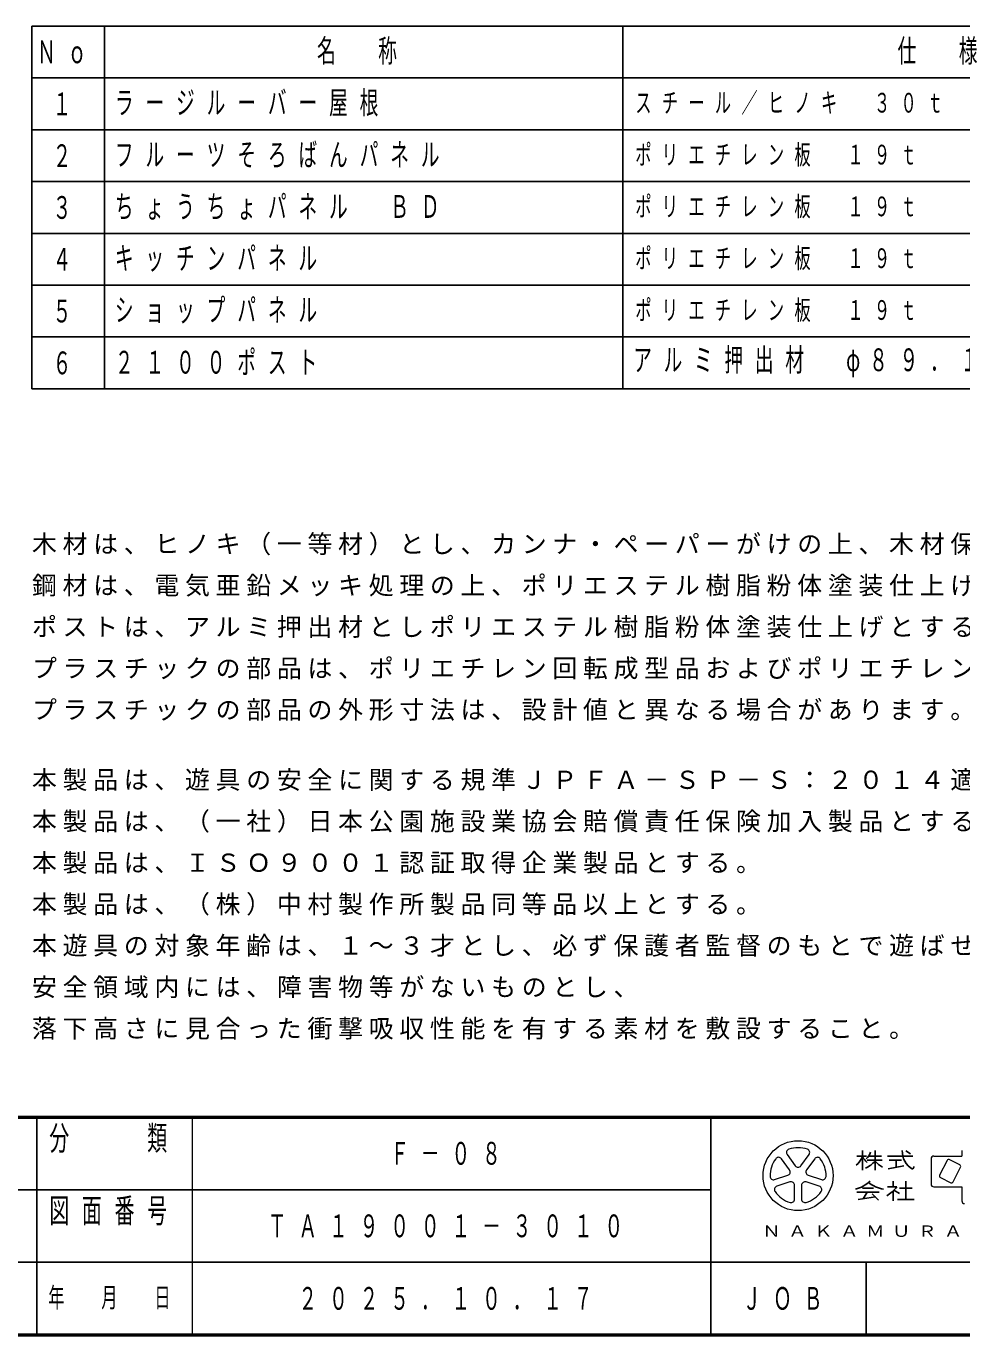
# Model space of a CAD drawing. Units: millimetres on the paper. Extents: x -385 to 0, y 0 to 267.
# Drawn here: x -136 to -45.8, y 0 to 126.3 of the extents above; entities that cross this region are included whole.
import ezdxf
from ezdxf.enums import TextEntityAlignment as Align

# ---------------------------------------------------------------- set-up
doc = ezdxf.new("R2010")
doc.units = ezdxf.units.MM
doc.layers.add('CLASS1', color=7, linetype='Continuous', lineweight=25)
doc.layers.add('NAKAMURA図枠', color=7, linetype='Continuous', lineweight=13)
doc.layers.add('図面情報', color=7, linetype='Continuous')
doc.styles.add('ＭＳ ゴシック', font='')
doc.styles.get('ＭＳ ゴシック').set_extended_font_data('MS Gothic')

msp = doc.modelspace()

# ---------------------------------------------------------------- linework, layer by layer
at = {"layer": 'CLASS1'}
for p, q in [((-135.469, 126.312), (-9.469, 126.312)), ((-135.469, 91.312), (-135.469, 126.312)), ((-128.469, 91.312), (-128.469, 126.312)), ((-78.469, 91.312), (-78.469, 126.312)), ((-135.469, 121.312), (-9.469, 121.312)), ((-135.469, 116.312), (-9.469, 116.312)), ((-135.469, 111.312), (-9.469, 111.312)), ((-135.469, 106.312), (-9.469, 106.312)), ((-135.469, 101.312), (-9.469, 101.312)), ((-135.469, 96.312), (-9.469, 96.312)), ((-135.469, 91.312), (-9.469, 91.312))]:
    msp.add_line(p, q, dxfattribs=at)
at = {"layer": 'NAKAMURA図枠', "lineweight": 50}
for p, q in [((-385, 21), (0, 21)), ((-385, 0), (0, 0))]:
    msp.add_line(p, q, dxfattribs=at)
at = {"layer": 'NAKAMURA図枠', "color": 211, "lineweight": 25}
for p, q in [((-135, 21), (-135, 0)), ((-70, 21), (-70, 0)), ((-187.5, 14), (-70, 14)), ((-242.5, 7), (0, 7))]:
    msp.add_line(p, q, dxfattribs=at)
at = {"layer": 'NAKAMURA図枠'}
for p, q in [((-120, 21), (-120, 0)), ((-45.776, 17.793), (-45.776, 17.253)), ((-62.39, 15.917), (-63.175, 16.997)), ((-62.629, 17.393), (-61.844, 16.313)), ((-61.298, 16.313), (-60.513, 17.393)), ((-59.967, 16.997), (-60.752, 15.917)), ((-48.746, 16.983), (-48.746, 14.553)), ((-48.476, 17.253), (-45.776, 17.253)), ((-47.198, 16.838), (-47.918, 15.4)), ((-45.975, 16.408), (-46.981, 16.911)), ((-63.828, 14.985), (-62.559, 15.397)), ((-60.583, 15.397), (-59.313, 14.985)), ((-47.845, 15.183), (-46.839, 14.68)), ((-46.622, 14.752), (-45.902, 16.19)), ((-62.35, 14.755), (-63.62, 14.343)), ((-61.908, 13.099), (-61.908, 14.434)), ((-61.233, 14.434), (-61.233, 13.099)), ((-59.522, 14.343), (-60.792, 14.755)), ((-48.476, 14.283), (-45.776, 14.283)), ((-45.776, 14.283), (-45.776, 12.933))]:
    msp.add_line(p, q, dxfattribs=at)
at = {"layer": 'NAKAMURA図枠', "lineweight": 25}
for p, q in [((-55.361, 17.793), (-55.361, 15.903)), ((-54.146, 17.793), (-54.146, 15.903)), ((-50.719, 17.467), (-51.16, 17.761)), ((-55.901, 17.253), (-54.956, 17.253)), ((-54.915, 16.848), (-53.471, 16.848)), ((-54.769, 17.253), (-53.525, 17.253)), ((-52.931, 17.253), (-50.501, 17.253)), ((-52.796, 16.848), (-51.581, 16.848)), ((-52.121, 16.848), (-52.121, 16.173)), ((-52.889, 16.02), (-51.353, 16.327)), ((-55.361, 14.148), (-54.281, 14.148)), ((-52.931, 14.283), (-52.051, 14.283)), ((-52.391, 14.823), (-52.391, 14.283)), ((-52.391, 13.91), (-52.391, 12.933)), ((-52.34, 13.96), (-51.796, 13.646)), ((-51.783, 14.148), (-50.568, 14.148)), ((-51.176, 14.823), (-51.176, 13.068)), ((-55.901, 13.784), (-53.741, 13.784)), ((-55.765, 13.067), (-54.113, 13.304)), ((-54.899, 13.784), (-55.289, 13.136)), ((-54.416, 13.607), (-53.81, 13.001)), ((-51.986, 13.068), (-50.366, 13.068)), ((-55, 7), (-55, 0))]:
    msp.add_line(p, q, dxfattribs=at)
at = {"layer": 'NAKAMURA図枠'}
msp.add_circle((-61.571, 15.363), 3.375, dxfattribs=at)
for centre, radius, start, end in [((-62.356, 17.592), 0.338, 109.39847, 215.99997), ((-61.571, 15.363), 2.7, 70.60155, 109.39847), ((-60.786, 17.592), 0.338, 324, 70.60155), ((-61.571, 15.363), 2.7, 142.60154, 181.39846), ((-63.448, 16.798), 0.338, 35.99999, 142.60154), ((-59.694, 16.798), 0.338, 37.39846, 143.99995), ((-61.571, 15.363), 2.7, 358.60155, 37.39847), ((-48.476, 16.983), 0.27, 89.99998, 179.99996), ((-47.054, 16.766), 0.162, 63.43492, 153.43499), ((-63.933, 15.306), 0.338, 181.39848, 287.99997), ((-62.663, 15.718), 0.338, 287.99998, 35.99999), ((-61.571, 16.512), 0.338, 215.99998, 324), ((-60.479, 15.718), 0.338, 143.99996, 251.99999), ((-59.209, 15.306), 0.338, 252.00001, 358.60156), ((-47.773, 15.328), 0.162, 153.43495, 243.43485), ((-46.047, 16.263), 0.162, 333.4349, 63.43487), ((-63.516, 14.022), 0.338, 107.99999, 214.60154), ((-62.246, 14.434), 0.338, 359.99997, 107.99999), ((-60.896, 14.434), 0.338, 71.99997, 179.99999), ((-59.626, 14.022), 0.338, 325.39847, 71.99996), ((-48.476, 14.553), 0.27, 179.99998, 270.00002), ((-46.766, 14.825), 0.162, 243.43498, 333.43496), ((-61.571, 15.363), 2.7, 214.60156, 253.39848), ((-62.246, 13.099), 0.338, 253.39847, 359.99997), ((-60.896, 13.099), 0.338, 179.99999, 286.60154), ((-61.571, 15.363), 2.7, 286.60155, 325.39847), ((-45.506, 12.933), 0.27, 179.99998, 270.00002)]:
    msp.add_arc(centre, radius, start, end, dxfattribs=at)
at = {"layer": 'NAKAMURA図枠', "lineweight": 25}
for centre, radius, start, end in [((-49.563, 17.694), 1.953, 177.09472, 240.51891), ((-57.466, 18.084), 2.285, 311.36185, 337.13638), ((-53.383, 18.427), 2.345, 212.50346, 230.00631), ((-56.374, 18.818), 3.034, 295.86917, 317.23867), ((-56.002, 18.047), 1.467, 313.72108, 343.54317), ((-51.918, 18.818), 3.034, 222.76131, 240.10806), ((-51.54, 16.805), 1.299, 321.42112, 334.8249), ((-56.898, 17.257), 3.32, 285.11261, 313.40619), ((-52.77, 17.194), 3.192, 231.17281, 259.75506), ((-55.66, 17.226), 4.657, 304.87257, 320.80411)]:
    msp.add_arc(centre, radius, start, end, dxfattribs=at)

# ---------------------------------------------------------------- texts
at = {"layer": 'CLASS1', "style": 'ＭＳ ゴシック', "width": 0.6}
for s, p in [('１', (-133.469, 118.812)), ('２', (-133.469, 113.812)), ('３', (-133.469, 108.812)), ('４', (-133.469, 103.812)), ('５', (-133.469, 98.812)), ('６', (-133.469, 93.812))]:
    msp.add_text(s, height=2.199, dxfattribs=at).set_placement(p, align=Align.MIDDLE_LEFT)
at = {"layer": 'CLASS1', "style": 'ＭＳ ゴシック'}
for s, insert, char_height, attachment_point in [('\\T1.64;\\W0.6;名\u3000称', (-107.969, 123.812), 2.199, 4), ('\\T1.64;\\W0.6;仕\u3000様', (-51.969, 123.812), 2.199, 4), ('\\T1.64;\\W0.6;Ｎｏ', (-134.969, 123.812), 2.199, 4), ('\\T1.64;\\W0.6;ラージルーバー屋根', (-127.469, 118.812), 2.199, 4), ('\\T1.64;\\W0.6;スチール／ヒノキ\u3000３０ｔ', (-77.269, 118.812), 1.906, 4), ('\\T1.64;\\W0.6;フルーツそろばんパネル', (-127.469, 113.812), 2.199, 4), ('\\T1.64;\\W0.6;ポリエチレン板\u3000１９ｔ', (-77.269, 113.812), 1.906, 4), ('\\T1.64;\\W0.6;ちょうちょパネル\u3000ＢＤ', (-127.469, 108.812), 2.199, 4), ('\\T1.64;\\W0.6;ポリエチレン板\u3000１９ｔ', (-77.269, 108.812), 1.906, 4), ('\\T1.64;\\W0.6;キッチンパネル', (-127.469, 103.812), 2.199, 4), ('\\T1.64;\\W0.6;ポリエチレン板\u3000１９ｔ', (-77.269, 103.812), 1.906, 4), ('\\T1.64;\\W0.6;ショップパネル', (-127.469, 98.812), 2.199, 4), ('\\T1.64;\\W0.6;ポリエチレン板\u3000１９ｔ', (-77.269, 98.812), 1.906, 4), ('\\T1.64;\\W0.6;２１００ポスト', (-127.469, 93.812), 2.199, 4), ('\\T1.63;\\W0.6;アルミ押出材\u3000φ８９．１×３', (-77.469, 93.812), 2.199, 4), ('\\T1.23;木材は、ヒノキ（一等材）とし、カンナ・ペーパーがけの上、木材保護着色塗料塗装仕上げとする。', (-135.469, 77.219), 1.76, 1), ('\\T1.23;鋼材は、電気亜鉛メッキ処理の上、ポリエステル樹脂粉体塗装仕上げとする。（ポストを除く）', (-135.469, 73.219), 1.76, 1), ('\\T1.23;ポストは、アルミ押出材としポリエステル樹脂粉体塗装仕上げとする。', (-135.469, 69.219), 1.76, 1), ('\\T1.23;プラスチックの部品は、ポリエチレン回転成型品およびポリエチレン板とする。', (-135.469, 65.219), 1.76, 1), ('\\T1.23;プラスチックの部品の外形寸法は、設計値と異なる場合があります。', (-135.469, 61.219), 1.76, 1), ('\\T1.23;本製品は、遊具の安全に関する規準ＪＰＦＡ－ＳＰ－Ｓ：２０１４適合製品とする。', (-135.469, 54.453), 1.76, 1), ('\\T1.23;本製品は、（一社）日本公園施設業協会賠償責任保険加入製品とする。', (-135.469, 50.453), 1.76, 1), ('\\T1.23;本製品は、ＩＳＯ９００１認証取得企業製品とする。', (-135.469, 46.453), 1.76, 1), ('\\T1.23;本製品は、（株）中村製作所製品同等品以上とする。', (-135.469, 42.453), 1.76, 1), ('\\T1.23;本遊具の対象年齢は、１～３才とし、必ず保護者監督のもとで遊ばせるものとする。', (-135.469, 38.453), 1.76, 1), ('\\T1.23;安全領域内には、障害物等がないものとし、', (-135.469, 34.453), 1.76, 1), ('\\T1.23;落下高さに見合った衝撃吸収性能を有する素材を敷設すること。', (-135.469, 30.453), 1.76, 1)]:
    msp.add_mtext(s, dxfattribs=dict(at, insert=insert, char_height=char_height, attachment_point=attachment_point))
at = {"layer": 'NAKAMURA図枠', "color": 4, "style": 'ＭＳ ゴシック'}
for s, insert, char_height, attachment_point in [('\\T1.64;\\W0.6;分\u3000\u3000類', (-127.5, 20.167), 2.346, 2), ('\\T1.64;\\W0.6;図面番号', (-127.5, 13.167), 2.346, 2), ('\\T1.39;\\W1.2;ＮＡＫＡＭＵＲＡ\u3000ＭＦＧ．ＣＯＲＰＯＲＡＴＩＯＮ', (-35, 10), 1.1, 5), ('\\T1.64;\\W0.6;年\u3000月\u3000日', (-127.5, 3.5), 1.906, 5), ('\\T1.64;\\W0.6;ＪＯＢ', (-62.5, 3.5), 2.199, 5)]:
    msp.add_mtext(s, dxfattribs=dict(at, insert=insert, char_height=char_height, attachment_point=attachment_point))
at = {"layer": '図面情報', "char_height": 2.199, "attachment_point": 5, "style": 'ＭＳ ゴシック'}
for s, insert in [('\\T1.64;\\W0.6;Ｆ－０８', (-95, 17.5)), ('\\T1.64;\\W0.6;ＴＡ１９００１－３０１０', (-95, 10.5)), ('\\T1.64;\\W0.6;２０２５．１０．１７', (-95, 3.5))]:
    msp.add_mtext(s, dxfattribs=dict(at, insert=insert))

doc.saveas('drawing.dxf')
